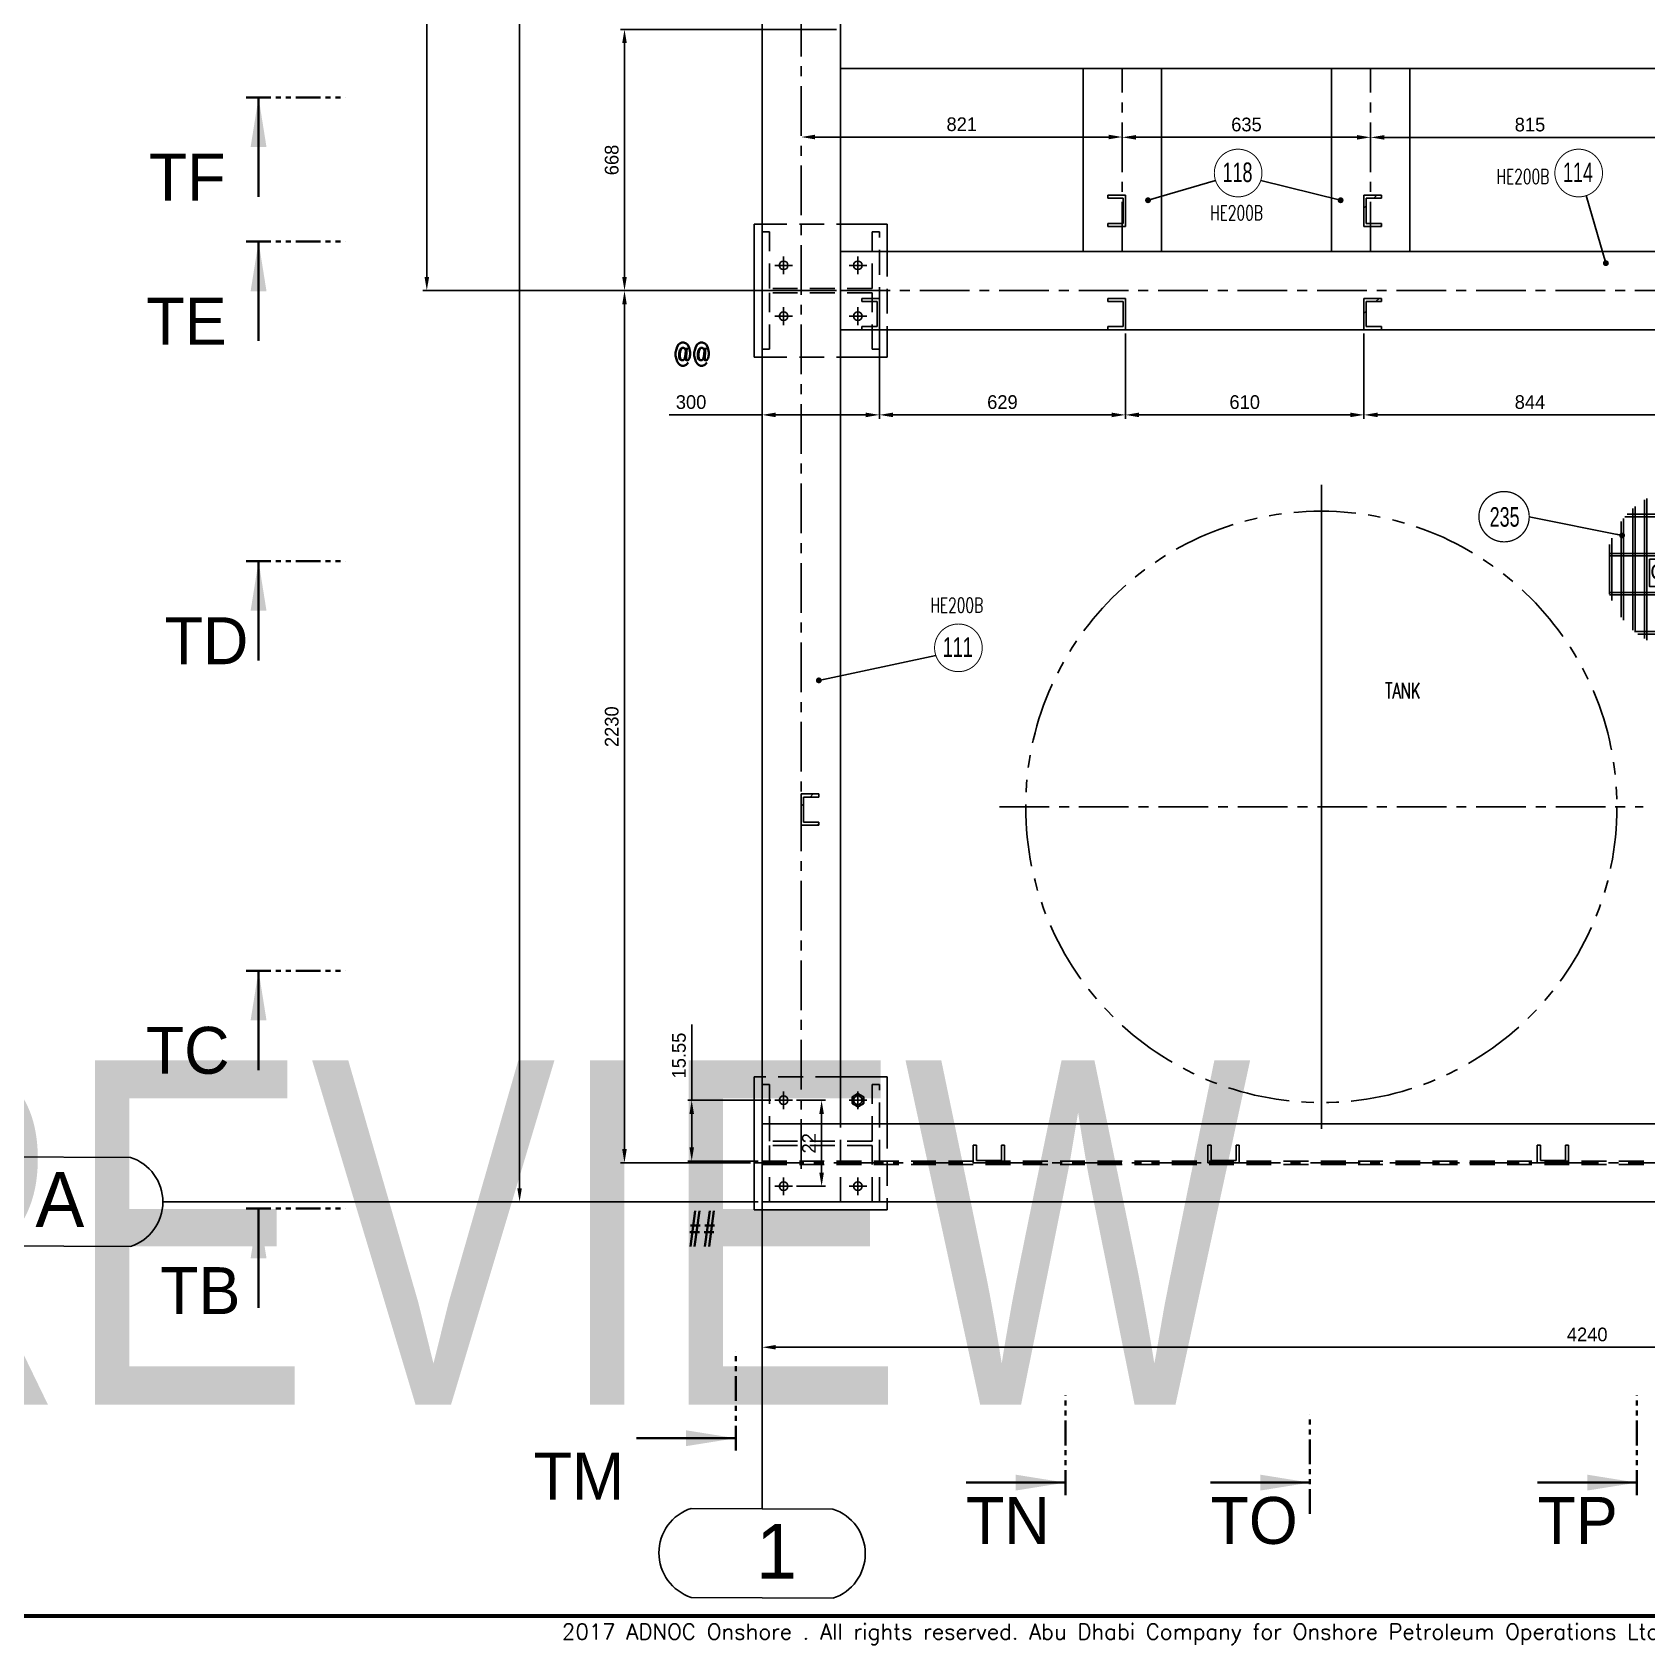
# Model space of a CAD drawing. Header units: millimetres. Extents: x 0 to 16187, y -20471 to 6290.
# Drawn here: x 7280.5 to 7693.3, y 3874.1 to 4286.4 of the extents above; entities that cross this region are included whole.
import ezdxf
from ezdxf.enums import TextEntityAlignment as Align

# ---------------------------------------------------------------- set-up
doc = ezdxf.new("R2018")
doc.units = ezdxf.units.MM
doc.header["$PDSIZE"] = -1
for name, pattern in [('CENTERX2', [20.32, 12.7, -2.54, 2.54, -2.54]), ('DASHED2', [9.525, 6.35, -3.175]), ('PHANTOM', [12.7, 6.35, -1.27, 1.27, -1.27, 1.27, -1.27]), ('PHANTOM2', [31.75, 15.875, -3.175, 3.175, -3.175, 3.175, -3.175])]:
    doc.linetypes.add(name, pattern=pattern)
doc.layers.add('BORDER1', color=3, linetype='Continuous')
doc.layers.add('BORDER2', color=7, linetype='Continuous')
doc.styles.add('MtXpl_txt_shx', font='txt.shx', dxfattribs={"height": 0.2})
doc.styles.add('ROMANC', font='ROMANC', dxfattribs={"height": 5})
doc.styles.add('ROMAND-1', font='ic-romand.shx')
doc.styles.add('ROMANS', font='ROMANS.shx', dxfattribs={"width": 0.8})
doc.styles.add('ROMANT', font='ROMANT', dxfattribs={"height": 4})
doc.styles.add('SLDTEXTSTYLE2', font='TXT', dxfattribs={"width": 0.686449})
doc.dimstyles.new('AM_ISO', dxfattribs={"dimtxt": 3.5, "dimasz": 3.5, "dimexe": 1, "dimexo": 1, "dimgap": 1.5, "dimtad": 1, "dimdsep": 46, "dimtxsty": 'Standard', "dimcen": 0, "dimclrd": 1, "dimclre": 1, "dimclrt": 1, "dimadec": 0, "dimazin": 2, "dimtp": 0.1, "dimtm": 0.1, "dimtfac": 0.71, "dimtdec": 3, "dimtmove": 0, "dimatfit": 3, "dimfxl": 1, "dimlwd": -1, "dimlwe": -1, "dimarcsym": 1})
doc.dimstyles.new('AM_ISO$7', dxfattribs={"dimtxt": 3.5, "dimasz": 3.5, "dimexe": 1, "dimexo": 1, "dimgap": 1.5, "dimtad": 1, "dimtoh": 1, "dimdsep": 46, "dimtxsty": 'Standard', "dimcen": 0, "dimclrd": 1, "dimclre": 1, "dimclrt": 1, "dimadec": 0, "dimazin": 2, "dimtp": 0.1, "dimtm": 0.1, "dimtfac": 0.71, "dimtdec": 3, "dimtmove": 0, "dimatfit": 3, "dimfxl": 1, "dimlwd": -1, "dimlwe": -1, "dimarcsym": 1})
pattern_1 = [(45, (6949.3814, 1683.945), (-4.490128, 4.490128), [])]

# ---------------------------------------------------------------- blocks, each defined once
blk = doc.blocks.new('*U609')
at = {"layer": 'BORDER1', "color": 154, "true_color": 0x1859a9, "const_width": 1}
blk.add_lwpolyline([(1.81, 811), (1144, 811), (1144, 0), (0, 0), (0, 811)], close=True, dxfattribs=at)
at = {"layer": 'BORDER2', "color": 154, "true_color": 0x1859a9, "style": 'ROMANS'}
blk.add_text('2017 ADNOC Onshore . All rights reserved. Abu Dhabi Company for Onshore Petroleum Operations Ltd. Restricted Circulation', height=4, dxfattribs=at).set_placement((489.5, -2), align=Align.TOP_CENTER)
at = {"layer": 'BORDER2', "flags": 8}
for tag, height, style, p in [('REV-A', 3.24, 'ROMANS', (986.93, 140.25)), ('RE-A', 8.06, 'ROMANT', (1084.63, 7.17))]:
    blk.add_attdef(tag, text='', height=height, dxfattribs=dict(at, style=style)).set_placement(p, align=Align.CENTER)
at = {"layer": 'BORDER2', "style": 'ROMANS', "width": 3.830216}
blk.add_attdef('DATE-A', text='', height=3.24, dxfattribs=at).set_placement((995.51, 140.25), (1008.51, 140.25), align=Align.FIT)
at = {"layer": 'BORDER2'}
for tag, height, style, p in [('DRN-A', 3.24, 'ROMANS', (1018.38, 140.25)), ('CHD-A', 3.24, 'ROMANS', (1032.35, 140.25)), ('APD-A', 3.24, 'ROMANS', (1046.64, 140.25)), ('CONS_CONT_VEND', 4.2, 'ROMANC', (1061.39, 72.83))]:
    blk.add_attdef(tag, text='', height=height, dxfattribs=dict(at, style=style)).set_placement(p, align=Align.CENTER)
at = {"layer": 'BORDER2', "style": 'ROMANS', "width": 0.8}
for tag, p, height in [('1:X', (997.23, 122.55), 3.5), ('LOC', (1042.74, 122.55), 3.5), ('PROJ_NO', (1118.64, 122.55), 3.5), ('CONS_DRG_NO', (1011, 63), 3)]:
    blk.add_attdef(tag, p, '', height=height, dxfattribs=at)
at = {"layer": 'BORDER2', "lineweight": 30, "width": 0.8, "flags": 104}
blk.add_attdef('COMMENTS-A', text='', height=2.2, dxfattribs=at).set_placement((1055.21, 142.07), align=Align.MIDDLE_LEFT)
at = {"layer": 'BORDER2', "style": 'ROMANS', "width": 0.8}
for tag, p in [('PROJECT_TITLE_1', (1061.07, 55.35)), ('PROJECT_TITLE_2', (1061.07, 49.3))]:
    blk.add_attdef(tag, text='', height=3.5, dxfattribs=at).set_placement(p, align=Align.MIDDLE)
at = {"layer": 'BORDER2', "style": 'ROMANT', "width": 0.8}
for tag, p in [('DRG_TITLE_1', (1061.07, 36.31)), ('DRG_TITLE_2', (1061.07, 28.31)), ('DRG_TITLE_3', (1061.07, 20.31))]:
    blk.add_attdef(tag, text='', height=5, dxfattribs=at).set_placement(p, align=Align.CENTER)
at = {"layer": 'BORDER2', "style": 'ROMANT'}
for tag, p in [('AR', (995, 7.17)), ('PA', (1011.74, 7.17)), ('DC', (1028.45, 7.17)), ('TS', (1120.84, 7.17))]:
    blk.add_attdef(tag, p, '', height=8.06, dxfattribs=at)
for tag, p in [('SRNO', (1074.7, 7.17)), ('SH', (1115.8, 7.18))]:
    blk.add_attdef(tag, text='', height=8.06, dxfattribs=at).set_placement(p, align=Align.RIGHT)
at = {"layer": 'BORDER2', "style": 'ROMANS', "flags": 2}
blk.add_attdef('TB_VERSION', text='', height=2, dxfattribs=at).set_placement((1, -1), align=Align.TOP_LEFT)
blk = doc.blocks.new('*D3903')
at = {"color": 1, "linetype": 'ByBlock'}
for p, q in [((7497.1, 4209.32), (7497.1, 4187.55)), ((7467.1, 4179.14), (7467.1, 4189.55))]:
    blk.add_line(p, q, dxfattribs=at)
at = {"color": 2, "linetype": 'ByBlock'}
for p, q in [((7467.1, 4188.55), (7443.35, 4188.55)), ((7493.6, 4188.55), (7470.6, 4188.55))]:
    blk.add_line(p, q, dxfattribs=at)
at = {"color": 2}
for points in [[(7470.6, 4189.13), (7470.6, 4187.96), (7467.1, 4188.55)], [(7493.6, 4187.96), (7493.6, 4189.13), (7497.1, 4188.55)]]:
    blk.add_solid(points, dxfattribs=at)
at = {"layer": 'Defpoints', "color": 0}
for p in [(7497.1, 4210.32), (7467.1, 4188.55), (7467.1, 4178.14)]:
    blk.add_point(p, dxfattribs=at)
at = {"color": 1, "insert": (7448.93, 4191.8), "char_height": 3.5, "attachment_point": 5}
blk.add_mtext('300', dxfattribs=at)
blk = doc.blocks.new('*D3904')
at = {"color": 1, "linetype": 'ByBlock'}
for p, q in [((7497.1, 4209.32), (7497.1, 4187.55)), ((7560, 4209.32), (7560, 4187.55))]:
    blk.add_line(p, q, dxfattribs=at)
at = {"color": 2, "linetype": 'ByBlock'}
blk.add_line((7500.6, 4188.55), (7556.5, 4188.55), dxfattribs=at)
at = {"color": 2}
for points in [[(7500.6, 4189.13), (7500.6, 4187.96), (7497.1, 4188.55)], [(7556.5, 4187.96), (7556.5, 4189.13), (7560, 4188.55)]]:
    blk.add_solid(points, dxfattribs=at)
at = {"layer": 'Defpoints', "color": 0}
for p in [(7497.1, 4210.32), (7560, 4210.32), (7560, 4188.55)]:
    blk.add_point(p, dxfattribs=at)
at = {"color": 1, "insert": (7528.55, 4191.8), "char_height": 3.5, "attachment_point": 5}
blk.add_mtext('629', dxfattribs=at)
blk = doc.blocks.new('*D3905')
at = {"color": 1, "linetype": 'ByBlock'}
for p, q in [((7560, 4209.32), (7560, 4187.55)), ((7621, 4209.32), (7621, 4187.55))]:
    blk.add_line(p, q, dxfattribs=at)
at = {"color": 2, "linetype": 'ByBlock'}
blk.add_line((7563.5, 4188.55), (7617.5, 4188.55), dxfattribs=at)
at = {"color": 2}
for points in [[(7563.5, 4189.13), (7563.5, 4187.96), (7560, 4188.55)], [(7617.5, 4187.96), (7617.5, 4189.13), (7621, 4188.55)]]:
    blk.add_solid(points, dxfattribs=at)
at = {"layer": 'Defpoints', "color": 0}
for p in [(7560, 4210.32), (7621, 4210.32), (7621, 4188.55)]:
    blk.add_point(p, dxfattribs=at)
at = {"color": 1, "insert": (7590.5, 4191.8), "char_height": 3.5, "attachment_point": 5}
blk.add_mtext('610', dxfattribs=at)
blk = doc.blocks.new('*D3906')
at = {"color": 1, "linetype": 'ByBlock'}
for p, q in [((7621, 4209.32), (7621, 4187.55)), ((7705.4, 4209.32), (7705.4, 4187.55))]:
    blk.add_line(p, q, dxfattribs=at)
at = {"color": 2, "linetype": 'ByBlock'}
blk.add_line((7624.5, 4188.55), (7701.9, 4188.55), dxfattribs=at)
at = {"color": 2}
for points in [[(7624.5, 4189.13), (7624.5, 4187.96), (7621, 4188.55)], [(7701.9, 4187.96), (7701.9, 4189.13), (7705.4, 4188.55)]]:
    blk.add_solid(points, dxfattribs=at)
at = {"layer": 'Defpoints', "color": 0}
for p in [(7621, 4210.32), (7705.4, 4210.32), (7705.4, 4188.55)]:
    blk.add_point(p, dxfattribs=at)
at = {"color": 1, "insert": (7663.44, 4191.8), "char_height": 3.5, "attachment_point": 5}
blk.add_mtext('844', dxfattribs=at)
blk = doc.blocks.new('*D3937')
at = {"color": 1, "linetype": 'ByBlock'}
for p, q in [((7467.1, 3986.32), (7467.1, 3949.16)), ((7891.1, 3986.32), (7891.1, 3949.16))]:
    blk.add_line(p, q, dxfattribs=at)
at = {"color": 2, "linetype": 'ByBlock'}
blk.add_line((7470.6, 3950.16), (7887.6, 3950.16), dxfattribs=at)
at = {"color": 2}
for points in [[(7470.6, 3950.74), (7470.6, 3949.58), (7467.1, 3950.16)], [(7887.6, 3949.58), (7887.6, 3950.74), (7891.1, 3950.16)]]:
    blk.add_solid(points, dxfattribs=at)
at = {"layer": 'Defpoints', "color": 0}
for p in [(7467.1, 3987.32), (7891.1, 3987.32), (7891.1, 3950.16)]:
    blk.add_point(p, dxfattribs=at)
at = {"color": 1, "insert": (7678.08, 3953.41), "char_height": 3.5, "attachment_point": 5}
blk.add_mtext('4240', dxfattribs=at)
blk = doc.blocks.new('*D3938')
at = {"color": 1, "linetype": 'ByBlock'}
for p, q in [((7466.1, 4618.72), (7404.08, 4618.72)), ((7466.1, 3987.32), (7404.08, 3987.32))]:
    blk.add_line(p, q, dxfattribs=at)
at = {"color": 2, "linetype": 'ByBlock'}
blk.add_line((7405.08, 3990.82), (7405.08, 4615.22), dxfattribs=at)
at = {"color": 2}
for points in [[(7405.66, 4615.22), (7404.49, 4615.22), (7405.08, 4618.72)], [(7404.49, 3990.82), (7405.66, 3990.82), (7405.08, 3987.32)]]:
    blk.add_solid(points, dxfattribs=at)
at = {"layer": 'Defpoints', "color": 0}
for p in [(7405.08, 4618.72), (7467.1, 4618.72), (7467.1, 3987.32)]:
    blk.add_point(p, dxfattribs=at)
at = {"color": 1, "insert": (7401.83, 4303.02), "char_height": 3.5, "attachment_point": 5, "rotation": 90}
blk.add_mtext('6314', dxfattribs=at)
blk = doc.blocks.new('A$7E931815294F9')
at = {"color": 1}
blk.add_line((13.2, 77.36), (13.2, 11.43), dxfattribs=at)
at = {"color": 1, "ltscale": 0.2}
blk.add_line((4.15, 11.48), (22.25, 11.39), dxfattribs=at)
at = {"color": 1, "linetype": 'Continuous', "lineweight": 25}
blk.add_line((4.14, 0.09), (22.29, 0.01), dxfattribs=at)
at = {"color": 1, "ltscale": 0.2}
for centre, radius, start, end in [((5.98, 5.79), 5.98, 107.869, 252.0246), ((20.4, 5.69), 5.99, 287.9651, 71.9697)]:
    blk.add_arc(centre, radius, start, end, dxfattribs=at)
at = {"color": 1, "linetype": 'Continuous', "lineweight": 25}
blk.add_text('1', height=7, rotation=359.9537, dxfattribs=at).set_placement((12.44, 2.5))
blk = doc.blocks.new('A$7E931815291D127')
at = {"color": 1, "ltscale": 0.2}
for p, q in [((4.15, 11.48), (22.25, 11.39)), ((26.39, 5.69), (92.32, 5.69)), ((4.14, 0.09), (22.29, 0.01))]:
    blk.add_line(p, q, dxfattribs=at)
for centre, radius, start, end in [((5.98, 5.79), 5.98, 107.869, 252.0246), ((20.4, 5.69), 5.99, 287.9651, 71.9697)]:
    blk.add_arc(centre, radius, start, end, dxfattribs=at)
blk.add_text('A', height=7, rotation=359.9537, dxfattribs=at).set_placement((10.1, 2.5))
blk = doc.blocks.new('A$7E93E1561D17')
at = {"color": 6, "linetype": 'DASHED2'}
for p, q in [((0, 0), (0, 30)), ((0, 30), (1.9, 30)), ((1.9, 15.55), (1.9, 30)), ((28.1, 30), (30, 30)), ((28.1, 15.55), (28.1, 30)), ((30, 0), (30, 30)), ((28.1, 15.55), (1.9, 15.55)), ((1.9, 0), (1.9, 14.45)), ((28.1, 14.45), (1.9, 14.45)), ((28.1, 0), (28.1, 14.45)), ((1.9, 0), (0, 0)), ((30, 0), (28.1, 0))]:
    blk.add_line(p, q, dxfattribs=at)
blk = doc.blocks.new('*D3959')
at = {"color": 1, "linetype": 'ByBlock'}
for p, q in [((7486.1, 4220.32), (7430.9, 4220.32)), ((7464.1, 3997.32), (7430.9, 3997.32))]:
    blk.add_line(p, q, dxfattribs=at)
at = {"color": 2, "linetype": 'ByBlock'}
blk.add_line((7431.9, 4000.82), (7431.9, 4216.82), dxfattribs=at)
at = {"color": 2}
for points in [[(7432.49, 4216.82), (7431.32, 4216.82), (7431.9, 4220.32)], [(7431.32, 4000.82), (7432.49, 4000.82), (7431.9, 3997.32)]]:
    blk.add_solid(points, dxfattribs=at)
at = {"layer": 'Defpoints', "color": 0}
for p in [(7431.9, 4220.32), (7487.1, 4220.32), (7465.1, 3997.32)]:
    blk.add_point(p, dxfattribs=at)
at = {"color": 1, "insert": (7428.65, 4108.82), "char_height": 3.5, "attachment_point": 5, "rotation": 90}
blk.add_mtext('2230', dxfattribs=at)
blk = doc.blocks.new('*D3960')
at = {"color": 1, "linetype": 'ByBlock'}
for p, q in [((7486.1, 4287.12), (7430.9, 4287.12)), ((7486.1, 4220.32), (7430.9, 4220.32))]:
    blk.add_line(p, q, dxfattribs=at)
at = {"color": 2, "linetype": 'ByBlock'}
blk.add_line((7431.9, 4223.82), (7431.9, 4283.62), dxfattribs=at)
at = {"color": 2}
for points in [[(7432.49, 4283.62), (7431.32, 4283.62), (7431.9, 4287.12)], [(7431.32, 4223.82), (7432.49, 4223.82), (7431.9, 4220.32)]]:
    blk.add_solid(points, dxfattribs=at)
at = {"layer": 'Defpoints', "color": 0}
for p in [(7431.9, 4287.12), (7487.1, 4287.12), (7487.1, 4220.32)]:
    blk.add_point(p, dxfattribs=at)
at = {"color": 1, "insert": (7428.65, 4253.72), "char_height": 3.5, "attachment_point": 5, "rotation": 90}
blk.add_mtext('668', dxfattribs=at)
blk = doc.blocks.new('*D3970')
at = {"color": 1, "linetype": 'ByBlock'}
for p, q in [((7477.1, 4260.11), (7477.1, 4260.59)), ((7559.2, 4257.48), (7559.2, 4260.59))]:
    blk.add_line(p, q, dxfattribs=at)
at = {"color": 2, "linetype": 'ByBlock'}
blk.add_line((7555.7, 4259.59), (7480.6, 4259.59), dxfattribs=at)
at = {"color": 2}
for points in [[(7480.6, 4260.18), (7480.6, 4259.01), (7477.1, 4259.59)], [(7555.7, 4259.01), (7555.7, 4260.18), (7559.2, 4259.59)]]:
    blk.add_solid(points, dxfattribs=at)
at = {"layer": 'Defpoints', "color": 0}
for p in [(7477.1, 4259.59), (7477.1, 4259.11), (7559.2, 4256.48)]:
    blk.add_point(p, dxfattribs=at)
at = {"color": 1, "insert": (7518.15, 4262.84), "char_height": 3.5, "attachment_point": 5}
blk.add_mtext('821', dxfattribs=at)
blk = doc.blocks.new('*D3971')
at = {"color": 1, "linetype": 'ByBlock'}
for p, q in [((7559.2, 4258.28), (7559.2, 4260.52)), ((7622.7, 4258.84), (7622.7, 4258.52))]:
    blk.add_line(p, q, dxfattribs=at)
at = {"color": 2, "linetype": 'ByBlock'}
blk.add_line((7562.7, 4259.52), (7619.2, 4259.52), dxfattribs=at)
at = {"color": 2}
for points in [[(7562.7, 4260.1), (7562.7, 4258.93), (7559.2, 4259.52)], [(7619.2, 4258.93), (7619.2, 4260.1), (7622.7, 4259.52)]]:
    blk.add_solid(points, dxfattribs=at)
at = {"layer": 'Defpoints', "color": 0}
for p in [(7559.2, 4257.28), (7622.7, 4259.84), (7622.7, 4259.52)]:
    blk.add_point(p, dxfattribs=at)
at = {"color": 1, "insert": (7590.95, 4262.77), "char_height": 3.5, "attachment_point": 5}
blk.add_mtext('635', dxfattribs=at)
blk = doc.blocks.new('*D3972')
at = {"color": 1, "linetype": 'ByBlock'}
for p, q in [((7622.7, 4260.18), (7622.7, 4260.5)), ((7704.2, 4260.46), (7704.2, 4260.5))]:
    blk.add_line(p, q, dxfattribs=at)
at = {"color": 2, "linetype": 'ByBlock'}
blk.add_line((7626.2, 4259.5), (7700.7, 4259.5), dxfattribs=at)
at = {"color": 2}
for points in [[(7626.2, 4260.08), (7626.2, 4258.91), (7622.7, 4259.5)], [(7700.7, 4258.91), (7700.7, 4260.08), (7704.2, 4259.5)]]:
    blk.add_solid(points, dxfattribs=at)
at = {"layer": 'Defpoints', "color": 0}
for p in [(7622.7, 4259.18), (7704.2, 4259.5), (7704.2, 4259.46)]:
    blk.add_point(p, dxfattribs=at)
at = {"color": 1, "insert": (7663.45, 4262.75), "char_height": 3.5, "attachment_point": 5}
blk.add_mtext('815', dxfattribs=at)
blk = doc.blocks.new('A$7E931B17221C3')
for p, q in [((18, 41.33), (18, 23.32)), ((18.6, 41.38), (18.6, 23.32)), ((21, 41.37), (21, 23.32)), ((21.6, 41.32), (21.6, 23.32)), ((9, 38.42), (9, 2.96)), ((9.6, 38.76), (9.6, 2.61)), ((12, 39.91), (12, 23.32)), ((12.6, 40.14), (12.6, 23.32)), ((15, 40.86), (15, 23.32)), ((15.6, 40.99), (15.6, 23.32)), ((24, 40.96), (24, 23.32)), ((24.6, 40.82), (24.6, 23.32)), ((27, 40.09), (27, 23.32)), ((27.6, 39.85), (27.6, 23.32)), ((30, 38.68), (30, 23.32)), ((30.6, 38.32), (30.6, 23.32)), ((3.6, 33.7), (3.6, 7.68)), ((3.98, 34.15), (35.47, 34.15)), ((4.51, 34.75), (34.94, 34.75)), ((6, 36.21), (6, 5.17)), ((6.6, 36.72), (6.6, 4.66)), ((33, 36.59), (33, 23.32)), ((33.6, 36.07), (33.6, 23.32)), ((36, 33.51), (36, 7.87)), ((3, 32.92), (3, 8.46)), ((36.6, 32.71), (36.6, 8.67)), ((0, 27.03), (0, 14.34)), ((0.6, 28.66), (0.6, 12.72)), ((39, 28.28), (39, 13.09)), ((39.6, 26.53), (39.6, 14.84)), ((0, 24.75), (40.04, 24.75)), ((0, 24.15), (40.15, 24.15)), ((0, 14.75), (39.57, 14.75)), ((0.06, 14.15), (39.38, 14.15)), ((12, 16.28), (12, 1.46)), ((12.6, 16.28), (12.6, 1.23)), ((15, 16.28), (15, 0.52)), ((15.6, 16.28), (15.6, 0.38)), ((18, 16.28), (18, 0.04)), ((18.6, 16.28), (18.6, 0)), ((21, 16.28), (21, 0.01)), ((21.6, 16.28), (21.6, 0.05)), ((24, 16.28), (24, 0.42)), ((24.6, 16.28), (24.6, 0.55)), ((27, 16.28), (27, 1.29)), ((27.6, 16.28), (27.6, 1.53)), ((30, 16.28), (30, 2.7)), ((30.6, 16.28), (30.6, 3.05)), ((33, 16.28), (33, 4.78)), ((33.6, 16.28), (33.6, 5.3)), ((6.48, 4.75), (32.96, 4.75)), ((7.24, 4.15), (32.21, 4.15))]:
    blk.add_line(p, q)
blk.add_lwpolyline([(10.27, 23.32), (35.57, 23.32), (35.57, 16.28), (10.27, 16.28)], close=True)
at = {"color": 2, "style": 'ROMAND-1'}
blk.add_text('GRATING', height=4, dxfattribs=at).set_placement((10.45, 18.07))
blk = doc.blocks.new('*D5180')
at = {"color": 1, "linetype": 'ByBlock'}
for p, q in [((7449.09, 4013.32), (7449.09, 4032.65)), ((7469.32, 4013.32), (7448.09, 4013.32)), ((7449.09, 4001.27), (7449.09, 4009.82)), ((7466.1, 3997.77), (7448.09, 3997.77))]:
    blk.add_line(p, q, dxfattribs=at)
at = {"color": 1}
for points in [[(7449.68, 4009.82), (7448.51, 4009.82), (7449.09, 4013.32)], [(7448.51, 4001.27), (7449.68, 4001.27), (7449.09, 3997.77)]]:
    blk.add_solid(points, dxfattribs=at)
at = {"layer": 'Defpoints', "color": 0}
for p in [(7449.09, 4013.32), (7470.32, 4013.32), (7467.1, 3997.77)]:
    blk.add_point(p, dxfattribs=at)
at = {"color": 1, "insert": (7445.84, 4024.74), "char_height": 3.5, "attachment_point": 5, "rotation": 90}
blk.add_mtext('15.55', dxfattribs=at)
blk = doc.blocks.new('*D5181')
at = {"color": 1, "linetype": 'ByBlock'}
for p, q in [((7475.87, 4013.32), (7483.31, 4013.32)), ((7482.31, 3994.82), (7482.31, 4009.82)), ((7475.87, 3991.32), (7483.31, 3991.32))]:
    blk.add_line(p, q, dxfattribs=at)
at = {"color": 1}
for points in [[(7482.89, 4009.82), (7481.72, 4009.82), (7482.31, 4013.32)], [(7481.72, 3994.82), (7482.89, 3994.82), (7482.31, 3991.32)]]:
    blk.add_solid(points, dxfattribs=at)
at = {"layer": 'Defpoints', "color": 0}
for p in [(7474.87, 4013.32), (7482.31, 4013.32), (7474.87, 3991.32)]:
    blk.add_point(p, dxfattribs=at)
at = {"color": 1, "insert": (7479.06, 4002.32), "char_height": 3.5, "attachment_point": 5, "rotation": 90}
blk.add_mtext('22', dxfattribs=at)
blk = doc.blocks.new('*D5186')
at = {"color": 1, "linetype": 'ByBlock'}
for p, q in [((7466.1, 4608.27), (7380.35, 4608.27)), ((7381.35, 4604.77), (7381.35, 4223.82)), ((7466.1, 4220.32), (7380.35, 4220.32))]:
    blk.add_line(p, q, dxfattribs=at)
at = {"color": 1}
for points in [[(7381.94, 4604.77), (7380.77, 4604.77), (7381.35, 4608.27)], [(7380.77, 4223.82), (7381.94, 4223.82), (7381.35, 4220.32)]]:
    blk.add_solid(points, dxfattribs=at)
at = {"layer": 'Defpoints', "color": 0}
for p in [(7467.1, 4608.27), (7381.35, 4220.32), (7467.1, 4220.32)]:
    blk.add_point(p, dxfattribs=at)
at = {"color": 1, "insert": (7378.1, 4414.29), "char_height": 3.5, "attachment_point": 5, "rotation": 90}
blk.add_mtext('387.95', dxfattribs=at)

msp = doc.modelspace()

# ---------------------------------------------------------------- hatches: boundary and pattern name
at = {"linetype": 'Continuous', "lineweight": 18}
h = msp.add_hatch(dxfattribs=at)
h.set_pattern_fill('ANSI31', scale=2, style=0)
h.set_pattern_definition(pattern_1)
h.paths.add_polyline_path([(7620.99729, 4244.71891), (7620.99729, 4236.71891), (7625.49729, 4236.71891), (7625.49729, 4237.51891), (7621.59729, 4237.51891), (7621.59729, 4243.91891), (7625.49729, 4243.91891), (7625.49729, 4244.71891)], flags=0)
h = msp.add_hatch(dxfattribs=at)
h.set_pattern_fill('ANSI31', scale=2, style=0)
h.set_pattern_definition(pattern_1)
h.paths.add_polyline_path([(7620.99729, 4218.31891), (7620.99729, 4210.31891), (7625.49729, 4210.31891), (7625.49729, 4211.11891), (7621.59729, 4211.11891), (7621.59729, 4217.51891), (7625.49729, 4217.51891), (7625.49729, 4218.31891)], flags=0)
h = msp.add_hatch(dxfattribs=at)
h.set_pattern_fill('ANSI31', scale=2, style=0)
h.set_pattern_definition(pattern_1)
h.paths.add_polyline_path([(7477.09729, 4091.61891), (7477.09729, 4083.61891), (7481.59729, 4083.61891), (7481.59729, 4084.41891), (7477.69729, 4084.41891), (7477.69729, 4090.81891), (7481.59729, 4090.81891), (7481.59729, 4091.61891)], flags=0)

# ---------------------------------------------------------------- linework, layer by layer
at = {"color": 7, "linetype": 'Continuous', "lineweight": 25}
for p, q in [((7467.09729, 3997.76891), (7467.09729, 4608.26891)), ((7487.09729, 4007.31891), (7487.09729, 4598.71891)), ((7487.09729, 4277.11891), (7487.09729, 4287.11891)), ((7487.09729, 4277.11891), (7871.09729, 4277.11891)), ((7549.19729, 4230.31891), (7549.19729, 4277.11891)), ((7549.19729, 4277.11891), (7559.19729, 4277.11891)), ((7559.19729, 4277.11891), (7569.19729, 4277.11891)), ((7569.19729, 4230.31891), (7569.19729, 4277.11891)), ((7612.69729, 4230.31891), (7612.69729, 4277.11891)), ((7612.69729, 4277.11891), (7622.69729, 4277.11891)), ((7622.69729, 4277.11891), (7632.69729, 4277.11891)), ((7632.69729, 4230.31891), (7632.69729, 4277.11891)), ((7555.49729, 4244.71891), (7559.99729, 4244.71891)), ((7555.49729, 4243.91891), (7555.49729, 4244.71891)), ((7559.39729, 4243.91891), (7555.49729, 4243.91891)), ((7559.39729, 4237.51891), (7559.39729, 4243.91891)), ((7559.99729, 4244.71891), (7559.99729, 4236.71891)), ((7620.99729, 4236.71891), (7620.99729, 4244.71891)), ((7620.99729, 4244.71891), (7625.49729, 4244.71891)), ((7625.49729, 4243.91891), (7621.59729, 4243.91891)), ((7621.59729, 4243.91891), (7621.59729, 4237.51891)), ((7625.49729, 4244.71891), (7625.49729, 4243.91891)), ((7465.09729, 4237.31891), (7465.09729, 4203.31891)), ((7467.09729, 4237.31891), (7465.09729, 4237.31891)), ((7499.09729, 4237.31891), (7487.09729, 4237.31891)), ((7499.09729, 4230.31891), (7499.09729, 4237.31891)), ((7555.49729, 4236.71891), (7555.49729, 4237.51891)), ((7555.49729, 4237.51891), (7559.39729, 4237.51891)), ((7559.99729, 4236.71891), (7555.49729, 4236.71891)), ((7625.49729, 4236.71891), (7620.99729, 4236.71891)), ((7621.59729, 4237.51891), (7625.49729, 4237.51891)), ((7625.49729, 4237.51891), (7625.49729, 4236.71891)), ((7487.09729, 4230.31891), (7871.09729, 4230.31891)), ((7487.09729, 4220.31891), (7487.09729, 4230.31891)), ((7487.09729, 4220.31891), (7487.09729, 4230.31891)), ((7549.19729, 4230.31891), (7559.19729, 4230.31891)), ((7559.19729, 4230.31891), (7569.19729, 4230.31891)), ((7612.69729, 4230.31891), (7622.69729, 4230.31891)), ((7622.69729, 4230.31891), (7632.69729, 4230.31891)), ((7487.09729, 4210.31891), (7487.09729, 4220.31891)), ((7487.09729, 4210.31891), (7487.09729, 4220.31891)), ((7492.59729, 4218.31891), (7497.09729, 4218.31891)), ((7492.59729, 4217.51891), (7492.59729, 4218.31891)), ((7492.59729, 4218.31891), (7497.09729, 4218.31891)), ((7492.59729, 4217.51891), (7492.59729, 4218.31891)), ((7496.49729, 4217.51891), (7492.59729, 4217.51891)), ((7496.49729, 4217.51891), (7492.59729, 4217.51891)), ((7496.49729, 4211.11891), (7496.49729, 4217.51891)), ((7496.49729, 4211.11891), (7496.49729, 4217.51891)), ((7497.09729, 4218.31891), (7497.09729, 4210.31891)), ((7497.09729, 4218.31891), (7497.09729, 4210.31891)), ((7555.49729, 4218.31891), (7559.99729, 4218.31891)), ((7555.49729, 4217.51891), (7555.49729, 4218.31891)), ((7559.39729, 4217.51891), (7555.49729, 4217.51891)), ((7559.39729, 4211.11891), (7559.39729, 4217.51891)), ((7559.99729, 4218.31891), (7559.99729, 4210.31891)), ((7620.99729, 4218.31891), (7625.49729, 4218.31891)), ((7620.99729, 4210.31891), (7620.99729, 4218.31891)), ((7625.49729, 4217.51891), (7621.59729, 4217.51891)), ((7621.59729, 4217.51891), (7621.59729, 4211.11891)), ((7625.49729, 4218.31891), (7625.49729, 4217.51891)), ((7492.59729, 4210.31891), (7492.59729, 4211.11891)), ((7492.59729, 4211.11891), (7496.49729, 4211.11891)), ((7492.59729, 4211.11891), (7496.49729, 4211.11891)), ((7492.59729, 4210.31891), (7492.59729, 4211.11891)), ((7555.49729, 4211.11891), (7559.39729, 4211.11891)), ((7555.49729, 4210.31891), (7555.49729, 4211.11891)), ((7621.59729, 4211.11891), (7625.49729, 4211.11891)), ((7625.49729, 4211.11891), (7625.49729, 4210.31891)), ((7487.09729, 4210.31891), (7492.59729, 4210.31891)), ((7487.09729, 4210.31891), (7492.59729, 4210.31891)), ((7497.09729, 4210.31891), (7492.59729, 4210.31891)), ((7497.09729, 4210.31891), (7492.59729, 4210.31891)), ((7497.09729, 4210.31891), (7555.49729, 4210.31891)), ((7499.09729, 4203.31891), (7499.09729, 4210.31891)), ((7559.99729, 4210.31891), (7555.49729, 4210.31891)), ((7559.99729, 4210.31891), (7620.99729, 4210.31891)), ((7625.49729, 4210.31891), (7620.99729, 4210.31891)), ((7625.49729, 4210.31891), (7700.89729, 4210.31891)), ((7465.09729, 4203.31891), (7467.09729, 4203.31891)), ((7487.09729, 4203.31891), (7499.09729, 4203.31891)), ((7477.09729, 4091.61891), (7481.59729, 4091.61891)), ((7477.09729, 4083.61891), (7477.09729, 4091.61891)), ((7481.59729, 4091.61891), (7481.59729, 4090.81891)), ((7481.59729, 4090.81891), (7477.69729, 4090.81891)), ((7477.69729, 4090.81891), (7477.69729, 4084.41891)), ((7481.59729, 4083.61891), (7477.09729, 4083.61891)), ((7477.69729, 4084.41891), (7481.59729, 4084.41891)), ((7481.59729, 4084.41891), (7481.59729, 4083.61891)), ((7465.09729, 4019.31891), (7467.09729, 4019.31891)), ((7465.09729, 3985.31891), (7465.09729, 4019.31891)), ((7487.09729, 4019.31891), (7499.09729, 4019.31891)), ((7499.09729, 4019.31891), (7499.09729, 4007.31891)), ((7467.09729, 4007.31891), (7891.09729, 4007.31891)), ((7521.09729, 3997.31891), (7521.09729, 4001.81891)), ((7521.09729, 4001.81891), (7521.89729, 4001.81891)), ((7521.89729, 4001.81891), (7521.89729, 3997.91891)), ((7528.29729, 3997.91891), (7528.29729, 4001.81891)), ((7528.29729, 4001.81891), (7529.09729, 4001.81891)), ((7529.09729, 4001.81891), (7529.09729, 3997.31891)), ((7581.09729, 3997.31891), (7581.09729, 4001.81891)), ((7581.09729, 4001.81891), (7581.89729, 4001.81891)), ((7581.89729, 4001.81891), (7581.89729, 3997.91891)), ((7588.29729, 3997.91891), (7588.29729, 4001.81891)), ((7588.29729, 4001.81891), (7589.09729, 4001.81891)), ((7589.09729, 4001.81891), (7589.09729, 3997.31891)), ((7665.29729, 3997.31891), (7665.29729, 4001.81891)), ((7665.29729, 4001.81891), (7666.09729, 4001.81891)), ((7666.09729, 4001.81891), (7666.09729, 3997.91891)), ((7672.49729, 3997.91891), (7672.49729, 4001.81891)), ((7672.49729, 4001.81891), (7673.29729, 4001.81891)), ((7673.29729, 4001.81891), (7673.29729, 3997.31891)), ((7467.09729, 3987.31891), (7467.09729, 3997.31891)), ((7529.09729, 3997.31891), (7521.09729, 3997.31891)), ((7521.89729, 3997.91891), (7528.29729, 3997.91891)), ((7589.09729, 3997.31891), (7581.09729, 3997.31891)), ((7581.89729, 3997.91891), (7588.29729, 3997.91891)), ((7673.29729, 3997.31891), (7665.29729, 3997.31891)), ((7666.09729, 3997.91891), (7672.49729, 3997.91891)), ((7499.09729, 3985.31891), (7465.09729, 3985.31891)), ((7467.09729, 3987.31891), (7891.09729, 3987.31891)), ((7499.09729, 3987.31891), (7499.09729, 3985.31891))]:
    msp.add_line(p, q, dxfattribs=at)
at = {"color": 3, "linetype": 'CENTERX2', "lineweight": 25}
for p, q in [((7477.09729, 3995.73618), (7477.09729, 4608.26891)), ((7559.19729, 4230.31891), (7559.19729, 4277.11891)), ((7622.69729, 4230.31891), (7622.69729, 4277.11891)), ((7487.09729, 4220.31891), (7871.09729, 4220.31891)), ((7610.09729, 4170.62293), (7610.09729, 4006.0149)), ((7610.09729, 4006.0149), (7610.09729, 4170.62293)), ((7527.79328, 4088.31891), (7692.40131, 4088.31891)), ((7465.07495, 3997.31891), (7893.55792, 3997.31891))]:
    msp.add_line(p, q, dxfattribs=at)
at = {"color": 7, "linetype": 'PHANTOM', "lineweight": 35}
for p, q in [((7335.15369, 4269.71663), (7360.56639, 4269.71663)), ((7335.15369, 4232.84923), (7360.56639, 4232.84923)), ((7335.15369, 4151.15787), (7360.56639, 4151.15787)), ((7335.15369, 4046.44418), (7360.56639, 4046.44418)), ((7335.15369, 3985.61102), (7360.56639, 3985.61102)), ((7460.33283, 3923.72536), (7460.33283, 3949.13806)), ((7544.63281, 3912.37591), (7544.63281, 3937.78861)), ((7690.79949, 3912.37591), (7690.79949, 3937.78861)), ((7607.16795, 3907.54031), (7607.16795, 3932.94031))]:
    msp.add_line(p, q, dxfattribs=at)
at = {"color": 7, "linetype": 'Continuous', "lineweight": 35}
for p, q in [((7338.32869, 4244.31663), (7338.32869, 4269.71663)), ((7338.32869, 4207.44923), (7338.32869, 4232.84923)), ((7338.32869, 4125.75787), (7338.32869, 4151.15787)), ((7338.32869, 4021.04418), (7338.32869, 4046.44418)), ((7338.32869, 3960.21102), (7338.32869, 3985.61102)), ((7434.93283, 3926.90036), (7460.33283, 3926.90036)), ((7519.23281, 3915.55091), (7544.63281, 3915.55091)), ((7581.76795, 3915.55091), (7607.16795, 3915.55091)), ((7665.39949, 3915.55091), (7690.79949, 3915.55091))]:
    msp.add_line(p, q, dxfattribs=at)
at = {"color": 2, "linetype": 'DASHED2', "lineweight": 25}
for p, q in [((7467.09729, 4237.31891), (7487.09729, 4237.31891)), ((7499.09729, 4230.31891), (7499.09729, 4210.31891)), ((7467.09729, 4203.31891), (7487.09729, 4203.31891)), ((7487.09729, 4019.31891), (7467.09729, 4019.31891)), ((7487.09729, 3987.31891), (7487.09729, 4007.31891)), ((7499.09729, 4007.31891), (7499.09729, 3987.31891)), ((7467.09729, 3997.76891), (7891.09729, 3997.76891)), ((7467.09729, 3996.86891), (7891.09729, 3996.86891))]:
    msp.add_line(p, q, dxfattribs=at)
for p, q in [((7472.59729, 4229.0573), (7472.59729, 4224.51082)), ((7491.59729, 4229.0573), (7491.59729, 4224.51082)), ((7470.32405, 4226.78406), (7474.87053, 4226.78406)), ((7489.32405, 4226.78406), (7493.87053, 4226.78406)), ((7472.59729, 4216.0573), (7472.59729, 4211.51082)), ((7491.59729, 4216.0573), (7491.59729, 4211.51082)), ((7470.32405, 4213.78406), (7474.87053, 4213.78406)), ((7489.32405, 4213.78406), (7493.87053, 4213.78406)), ((7470.32405, 4013.31891), (7474.87053, 4013.31891)), ((7472.59729, 4015.59215), (7472.59729, 4011.04567)), ((7489.32405, 4013.31891), (7493.87053, 4013.31891)), ((7491.59729, 4015.59215), (7491.59729, 4011.04567)), ((7472.59729, 3993.59215), (7472.59729, 3989.04567)), ((7491.59729, 3993.59215), (7491.59729, 3989.04567)), ((7470.32405, 3991.31891), (7474.87053, 3991.31891)), ((7489.32405, 3991.31891), (7493.87053, 3991.31891))]:
    msp.add_line(p, q)
at = {"color": 4, "lineweight": 25}
for points in [[(7582.72942, 4250.38256, 0.25, 0.25, -1), (7594.91692, 4250.38256, 0.25, 0.25, -1)], [(7669.81025, 4250.38256, 0.25, 0.25, -1), (7681.99775, 4250.38256, 0.25, 0.25, -1)], [(7663.25548, 4162.51517, 0.33, 0.33, 1), (7650.38548, 4162.51517, 0.33, 0.33, 1)], [(7511.1951, 4128.98993, 0.25, 0.25, -1), (7523.3826, 4128.98993, 0.25, 0.25, -1)]]:
    msp.add_lwpolyline(points, format="xyseb", close=True, dxfattribs=at)
for centre in [(7472.59729, 4226.78406), (7491.59729, 4226.78406), (7472.59729, 4213.78406), (7491.59729, 4213.78406), (7472.59729, 4013.31891), (7491.59729, 4013.31891), (7472.59729, 3991.31891), (7491.59729, 3991.31891)]:
    msp.add_circle(centre, 1.1)
at = {"color": 6, "linetype": 'PHANTOM2'}
msp.add_circle((7610.09729, 4088.31891), 75.6, dxfattribs=at)
at = {"color": 7, "linetype": 'Continuous', "lineweight": 25}
for start, end in [(120, 180), (180, 240), (60, 120), (0, 60), (300, 0), (240, 300)]:
    msp.add_arc((7491.59729, 4013.31891), 1.5, start, end, dxfattribs=at)
for points, knots in [([(7490.84729, 4014.61795), (7490.71126, 4014.53941), (7490.45712, 4014.39269), (7490.21146, 4014.25085), (7490.09729, 4014.18494)], [0, 0, 0, 0, 0.535259668, 1, 1, 1, 1]), ([(7490.09729, 4014.18494), (7490.09729, 4014.09919), (7490.09729, 4013.93449), (7490.09729, 4013.6457), (7490.09729, 4013.44141), (7490.09729, 4013.31891)], [0, 0, 0, 0, 0.303066372, 0.582104434, 1, 1, 1, 1]), ([(7490.09729, 4013.31891), (7490.09729, 4013.16184), (7490.09729, 4012.86838), (7490.09729, 4012.58472), (7490.09729, 4012.45289)], [0, 0, 0, 0, 0.535259668, 1, 1, 1, 1]), ([(7491.59729, 4015.05096), (7491.52303, 4015.00809), (7491.3804, 4014.92574), (7491.13029, 4014.78134), (7490.95338, 4014.6792), (7490.84729, 4014.61795)], [0, 0, 0, 0, 0.303066372, 0.582104434, 1, 1, 1, 1]), ([(7492.34729, 4014.61795), (7492.21126, 4014.69649), (7491.95712, 4014.84321), (7491.71146, 4014.98505), (7491.59729, 4015.05096)], [0, 0, 0, 0, 0.535259668, 1, 1, 1, 1]), ([(7493.09729, 4014.18494), (7493.02303, 4014.22781), (7492.8804, 4014.31016), (7492.63029, 4014.45456), (7492.45338, 4014.5567), (7492.34729, 4014.61795)], [0, 0, 0, 0, 0.3030663722, 0.5821044343, 1, 1, 1, 1]), ([(7493.09729, 4013.31891), (7493.09729, 4013.47598), (7493.09729, 4013.76944), (7493.09729, 4014.05311), (7493.09729, 4014.18494)], [0, 0, 0, 0, 0.535259668, 1, 1, 1, 1]), ([(7493.09729, 4012.45289), (7493.09729, 4012.53863), (7493.09729, 4012.70333), (7493.09729, 4012.99213), (7493.09729, 4013.19642), (7493.09729, 4013.31891)], [0, 0, 0, 0, 0.303066372, 0.582104434, 1, 1, 1, 1]), ([(7490.09729, 4012.45289), (7490.17155, 4012.41001), (7490.31418, 4012.32766), (7490.56429, 4012.18326), (7490.74121, 4012.08112), (7490.84729, 4012.01987)], [0, 0, 0, 0, 0.303066372, 0.582104434, 1, 1, 1, 1]), ([(7490.84729, 4012.01987), (7490.98332, 4011.94134), (7491.23746, 4011.79461), (7491.48312, 4011.65278), (7491.59729, 4011.58686)], [0, 0, 0, 0, 0.535259668, 1, 1, 1, 1]), ([(7491.59729, 4011.58686), (7491.67155, 4011.62973), (7491.81418, 4011.71208), (7492.06429, 4011.85648), (7492.24121, 4011.95863), (7492.34729, 4012.01987)], [0, 0, 0, 0, 0.303066372, 0.582104434, 1, 1, 1, 1]), ([(7492.34729, 4012.01987), (7492.48332, 4012.09841), (7492.73746, 4012.24514), (7492.98312, 4012.38697), (7493.09729, 4012.45289)], [0, 0, 0, 0, 0.535259668, 1, 1, 1, 1])]:
    msp.add_open_spline(points, degree=3, knots=knots, dxfattribs=at)
at = {"color": 7, "linetype": 'Continuous', "lineweight": 35}
for points in [[(7338.32869, 4269.71663), (7336.29669, 4257.01663), (7340.36069, 4257.01663)], [(7338.32869, 4232.84923), (7336.29669, 4220.14923), (7340.36069, 4220.14923)], [(7338.32869, 4151.15787), (7336.29669, 4138.45787), (7340.36069, 4138.45787)], [(7338.32869, 4046.44418), (7336.29669, 4033.74418), (7340.36069, 4033.74418)], [(7338.32869, 3985.61102), (7336.29669, 3972.91102), (7340.36069, 3972.91102)], [(7460.33283, 3926.90036), (7447.63283, 3928.93236), (7447.63283, 3924.86836)], [(7544.63281, 3915.55091), (7531.93281, 3917.58291), (7531.93281, 3913.51891)], [(7607.16795, 3915.55091), (7594.46795, 3917.58291), (7594.46795, 3913.51891)], [(7690.79949, 3915.55091), (7678.09949, 3917.58291), (7678.09949, 3913.51891)]]:
    msp.add_solid(points, dxfattribs=at)

# ---------------------------------------------------------------- block references
for name, p in [('A$7E93E1561D17', (7467.09729, 4205.31891)), ('A$7E931B17221C3', (7683.75626, 4128.37242)), ('A$7E93E1561D17', (7467.09729, 3987.31891))]:
    msp.add_blockref(name, p)
at = {"xscale": 2, "yscale": 2, "zscale": 2}
for name, p in [('A$7E931815294F9', (7440.69429, 3886.01063)), ('A$7E931815291D127', (7261.07709, 3975.93595))]:
    msp.add_blockref(name, p, dxfattribs=at)
at = {"layer": 'BORDER1'}
ref = msp.add_blockref('*U609', (5564.09849, 3881.44049), dxfattribs=at)
lines = msp.add_mtext('\\W0.80000;ISSUED FOR REVIEW\\P', dxfattribs={"layer": 'BORDER2', "insert": (6619.30846, 4023.51493), "char_height": 88, "attachment_point": 1})
ref.add_attrib('COMMENTS-A', '', (6619.30846, 4023.51493), dxfattribs={"flags": 104}).embed_mtext(lines)
msp.add_blockref('*U609', (7097.74721, 3881.44049), dxfattribs=at)

# ---------------------------------------------------------------- texts
at = {"color": 4, "lineweight": 25, "style": 'SLDTEXTSTYLE2', "width": 0.686449}
for s, p in [('118', (7588.6567, 4250.57553)), ('114', (7675.73753, 4250.57553)), ('235', (7656.96839, 4162.46351)), ('111', (7517.12238, 4129.18291))]:
    msp.add_text(s, height=5, dxfattribs=at).set_placement(p, align=Align.MIDDLE_CENTER)
at = {"color": 4, "lineweight": 25, "style": 'MtXpl_txt_shx', "width": 0.6875}
for s, height, p in [('HE200B', 3.75, (7654.87771, 4247.62997)), ('HE200B', 3.75, (7581.65337, 4238.31407)), ('HE200B', 3.75, (7510.11905, 4138.02183)), ('TANK', 4, (7626.41447, 4116.02324))]:
    msp.add_text(s, height=height, dxfattribs=at).set_placement(p)
at = {"color": 7, "lineweight": 25, "style": 'MtXpl_txt_shx', "width": 0.6875}
for s, p in [('@@', (7449.22849, 4204.08898)), ('##', (7451.76516, 3980.89344))]:
    msp.add_text(s, height=6, dxfattribs=at).set_placement(p, align=Align.MIDDLE_CENTER)
at = {"color": 7, "linetype": 'Continuous', "char_height": 12, "attachment_point": 1, "style": 'ROMAND-1'}
for s, insert in [('TF', (7310.25442, 4255.35666)), ('TE', (7309.63618, 4218.48925)), ('TD', (7314.32321, 4136.79789)), ('TC', (7309.50151, 4032.0842)), ('TB', (7313.17814, 3970.6403)), ('TM', (7408.67448, 3923.22403)), ('TN', (7519.23281, 3911.87458)), ('TO', (7581.76795, 3911.87458)), ('TP', (7665.39949, 3911.87458))]:
    msp.add_mtext(s, dxfattribs=dict(at, insert=insert))

# ---------------------------------------------------------------- dimensions: what is measured, and where the dimension line sits
dim = msp.add_linear_dim(base=(7405.07624, 4618.71891), p1=(7467.09729, 3987.31891), p2=(7467.09729, 4618.71891), angle=90, dimstyle='AM_ISO', override={"dimtxt": 3.5, "dimlfac": 10, "dimclrd": 2})
dim.commit()
dim.dimension.update_dxf_attribs({"geometry": '*D3938', "text_midpoint": (7405.07624, 4303.01891), "dimtype": 160})
for base, p1, p2, picture, middle in [((7381.35237, 4220.31891), (7467.09729, 4608.26891), (7467.09729, 4220.31891), '*D5186', (7378.10237, 4414.29391)), ((7449.0925, 4013.31891), (7467.09729, 3997.76891), (7470.32405, 4013.31891), '*D5180', (7445.8425, 4024.73558)), ((7482.30713, 4013.31891), (7474.87053, 3991.31891), (7474.87053, 4013.31891), '*D5181', (7479.05713, 4002.31891))]:
    dim = msp.add_linear_dim(base=base, p1=p1, p2=p2, angle=90, dimstyle='AM_ISO')
    dim.commit()
    dim.dimension.update_dxf_attribs({"geometry": picture, "text_midpoint": middle})
for base, p1, p2, picture, middle in [((7431.90315, 4287.11891), (7487.09729, 4220.31891), (7487.09729, 4287.11891), '*D3960', (7428.65315, 4253.71891)), ((7431.90315, 4220.31891), (7465.09729, 3997.31891), (7487.09729, 4220.31891), '*D3959', (7428.65315, 4108.81891))]:
    dim = msp.add_linear_dim(base=base, p1=p1, p2=p2, angle=90, dimstyle='AM_ISO', override={"dimtxt": 3.5, "dimlfac": 10, "dimclrd": 2})
    dim.commit()
    dim.dimension.update_dxf_attribs({"geometry": picture, "text_midpoint": middle})
for base, p1, p2, picture, middle in [((7477.09729, 4259.59393), (7559.19729, 4256.48104), (7477.09729, 4259.1068), '*D3970', (7518.14729, 4262.84393)), ((7622.69729, 4259.51822), (7559.19729, 4257.2803), (7622.69729, 4259.83792), '*D3971', (7590.94729, 4262.76822)), ((7704.19729, 4259.49607), (7622.69729, 4259.1845), (7704.19729, 4259.46128), '*D3972', (7663.44729, 4262.74607)), ((7559.99729, 4188.5451), (7497.09729, 4210.31891), (7559.99729, 4210.31891), '*D3904', (7528.54729, 4191.7951)), ((7620.99729, 4188.5451), (7559.99729, 4210.31891), (7620.99729, 4210.31891), '*D3905', (7590.49729, 4191.7951))]:
    dim = msp.add_linear_dim(base=base, p1=p1, p2=p2, dimstyle='AM_ISO', override={"dimtxt": 3.5, "dimlfac": 10, "dimclrd": 2})
    dim.commit()
    dim.dimension.update_dxf_attribs({"geometry": picture, "text_midpoint": middle})
for base, p1, p2, picture, middle in [((7467.09729, 4188.5451), (7497.09729, 4210.31891), (7467.09729, 4178.13565), '*D3903', (7448.93062, 4188.5451)), ((7705.39729, 4188.5451), (7620.99729, 4210.31891), (7705.39729, 4210.31891), '*D3906', (7663.4367, 4188.5451)), ((7891.09729, 3950.16113), (7467.09729, 3987.31891), (7891.09729, 3987.31891), '*D3937', (7678.08412, 3950.16113))]:
    dim = msp.add_linear_dim(base=base, p1=p1, p2=p2, dimstyle='AM_ISO', override={"dimtxt": 3.5, "dimlfac": 10, "dimclrd": 2})
    dim.commit()
    dim.dimension.update_dxf_attribs({"geometry": picture, "text_midpoint": middle, "dimtype": 160})

# ---------------------------------------------------------------- leaders
at = {"color": 4, "lineweight": 25}
for points in [[(7565.78175, 4243.42279), (7583.04109, 4248.45868)], [(7615.02692, 4243.42279), (7594.60526, 4248.45868)], [(7682.86377, 4227.34114), (7677.82788, 4244.60047)], [(7687.00635, 4157.72616), (7663.25548, 4162.51517)], [(7481.59729, 4120.66258), (7511.50677, 4127.06606)]]:
    msp.add_leader(points, dimstyle='AM_ISO$7', override={"dimasz": 1.5, "dimldrblk": 'Dot'}, dxfattribs=at)

doc.saveas('drawing.dxf')
